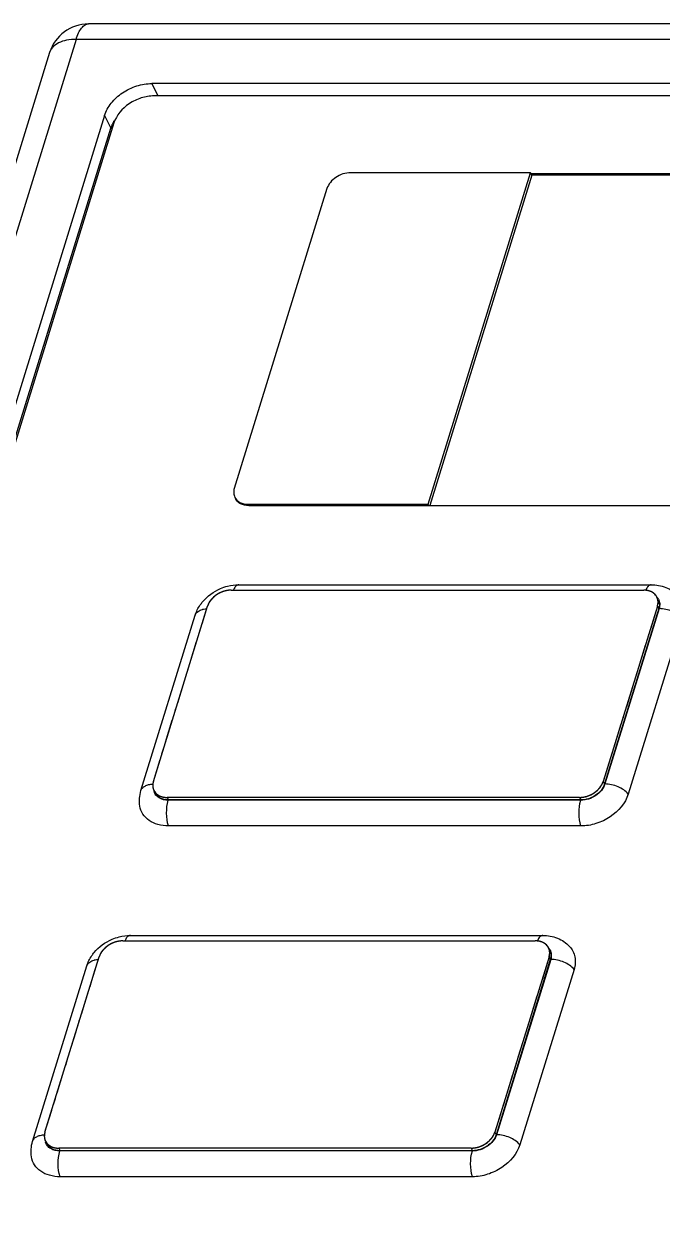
# Model space of a CAD drawing. Header units: millimetres. Extents: x 179 to 1020, y 292 to 886.
# Drawn here: x 805.35 to 815.8, y 618.27 to 637.88 of the extents above; entities that cross this region are included whole.
import ezdxf

# ---------------------------------------------------------------- set-up
doc = ezdxf.new("R2010")
doc.units = ezdxf.units.MM
doc.linetypes.add('CENTER', pattern=[0.6, 0.375, -0.075, 0.075, -0.075])
for name, color, linetype in [('00_CURVE', 7, 'Continuous'), ('VF-51-F001SOLIDLINE', 7, 'Continuous'), ('VF-51-P002SOLIDLINE', 7, 'Continuous')]:
    doc.layers.add(name, color=color, linetype=linetype)

msp = doc.modelspace()

# ---------------------------------------------------------------- linework, layer by layer
at = {"layer": '00_CURVE', "linetype": 'CENTER'}
for p, q in [((808.741, 628.606), (815.496, 628.606)), ((807.466, 625.473), (808.353, 628.345)), ((815.722, 628.345), (814.834, 625.473)), ((814.447, 625.212), (807.692, 625.212)), ((806.966, 622.862), (813.72, 622.862)), ((805.691, 619.729), (806.578, 622.601)), ((813.947, 622.601), (813.059, 619.729)), ((812.671, 619.468), (805.917, 619.468))]:
    msp.add_line(p, q, dxfattribs=at)
for points, knots in [([(808.393, 628.426), (808.391, 628.423), (808.387, 628.416), (808.379, 628.403), (808.369, 628.386), (808.362, 628.369), (808.357, 628.356), (808.355, 628.349), (808.353, 628.345)], [0, 0, 0, 0, 0.125, 0.25, 0.5, 0.75, 0.875, 1, 1, 1, 1]), ([(808.46, 628.499), (808.457, 628.496), (808.452, 628.492), (808.446, 628.487), (808.442, 628.482), (808.437, 628.478), (808.433, 628.474), (808.429, 628.469), (808.424, 628.465), (808.42, 628.46), (808.416, 628.455), (808.412, 628.451), (808.408, 628.446), (808.405, 628.441), (808.4, 628.435), (808.396, 628.43), (808.393, 628.426)], [0, 0, 0, 0, 0.125, 0.1875, 0.25, 0.3125, 0.375, 0.4375, 0.5, 0.5625, 0.625, 0.6875, 0.75, 0.8125, 0.875, 1, 1, 1, 1]), ([(808.545, 628.557), (808.542, 628.554), (808.534, 628.55), (808.519, 628.542), (808.5, 628.53), (808.483, 628.518), (808.469, 628.507), (808.463, 628.502), (808.46, 628.499)], [0, 0, 0, 0, 0.125, 0.25, 0.5, 0.75, 0.875, 1, 1, 1, 1]), ([(808.643, 628.594), (808.638, 628.592), (808.63, 628.59), (808.614, 628.585), (808.593, 628.578), (808.573, 628.57), (808.557, 628.562), (808.549, 628.559), (808.545, 628.557)], [0, 0, 0, 0, 0.125, 0.25, 0.5, 0.75, 0.875, 1, 1, 1, 1]), ([(808.741, 628.606), (808.737, 628.606), (808.733, 628.606), (808.727, 628.606), (808.723, 628.606), (808.718, 628.605), (808.712, 628.605), (808.706, 628.605), (808.699, 628.604), (808.693, 628.603), (808.687, 628.602), (808.681, 628.601), (808.675, 628.6), (808.668, 628.599), (808.662, 628.598), (808.653, 628.596), (808.647, 628.595), (808.643, 628.594)], [0, 0, 0, 0, 0.125, 0.15625, 0.1875, 0.25, 0.3125, 0.375, 0.4375, 0.5, 0.5625, 0.625, 0.6875, 0.75, 0.8125, 0.875, 1, 1, 1, 1]), ([(815.587, 628.593), (815.583, 628.594), (815.578, 628.596), (815.571, 628.598), (815.56, 628.6), (815.549, 628.603), (815.537, 628.604), (815.531, 628.604), (815.525, 628.605), (815.52, 628.605), (815.514, 628.606), (815.506, 628.606), (815.5, 628.606), (815.496, 628.606)], [0, 0, 0, 0, 0.125, 0.1875, 0.25, 0.5, 0.5625, 0.625, 0.6875, 0.75, 0.8125, 0.875, 1, 1, 1, 1]), ([(815.609, 628.586), (815.605, 628.587), (815.6, 628.589), (815.594, 628.591), (815.59, 628.592), (815.588, 628.593), (815.587, 628.593)], [0, 0, 0, 0, 0.5, 0.75, 0.875, 1, 1, 1, 1]), ([(815.661, 628.556), (815.659, 628.558), (815.656, 628.56), (815.653, 628.562), (815.648, 628.565), (815.643, 628.568), (815.635, 628.574), (815.626, 628.578), (815.616, 628.583), (815.611, 628.585), (815.609, 628.586)], [0, 0, 0, 0, 0.125, 0.1875, 0.25, 0.375, 0.5, 0.75, 0.875, 1, 1, 1, 1]), ([(815.686, 628.533), (815.685, 628.534), (815.684, 628.535), (815.682, 628.537), (815.68, 628.539), (815.678, 628.541), (815.676, 628.544), (815.674, 628.545), (815.673, 628.546), (815.671, 628.548), (815.67, 628.549), (815.667, 628.551), (815.664, 628.554), (815.662, 628.555), (815.661, 628.556)], [0, 0, 0, 0, 0.125, 0.1875, 0.25, 0.375, 0.4375, 0.5, 0.5625, 0.625, 0.6875, 0.75, 0.875, 1, 1, 1, 1]), ([(815.714, 628.492), (815.713, 628.494), (815.712, 628.496), (815.71, 628.5), (815.708, 628.503), (815.705, 628.508), (815.698, 628.519), (815.692, 628.526), (815.686, 628.533)], [0, 0, 0, 0, 0.125, 0.1875, 0.25, 0.375, 0.5, 1, 1, 1, 1]), ([(815.722, 628.345), (815.723, 628.348), (815.724, 628.355), (815.726, 628.363), (815.728, 628.368), (815.728, 628.372), (815.729, 628.376), (815.73, 628.382), (815.731, 628.389), (815.731, 628.393), (815.732, 628.396), (815.732, 628.399), (815.732, 628.405), (815.732, 628.411), (815.732, 628.416), (815.732, 628.419), (815.732, 628.422), (815.732, 628.424), (815.731, 628.427), (815.731, 628.432), (815.73, 628.439), (815.729, 628.444), (815.729, 628.447), (815.728, 628.451), (815.726, 628.458), (815.724, 628.464), (815.724, 628.469), (815.722, 628.472), (815.72, 628.477), (815.718, 628.484), (815.715, 628.489), (815.714, 628.492)], [0, 0, 0, 0, 0.0625, 0.125, 0.15625, 0.171875, 0.1875, 0.25, 0.28125, 0.3125, 0.328125, 0.34375, 0.375, 0.4375, 0.46875, 0.484375, 0.5, 0.515625, 0.53125, 0.5625, 0.625, 0.65625, 0.671875, 0.6875, 0.75, 0.8125, 0.828125, 0.84375, 0.875, 0.9375, 1, 1, 1, 1]), ([(807.457, 625.43), (807.457, 625.428), (807.456, 625.426), (807.456, 625.423), (807.456, 625.419), (807.455, 625.412), (807.455, 625.405), (807.455, 625.4), (807.456, 625.397), (807.456, 625.394), (807.456, 625.393)], [0, 0, 0, 0, 0.125, 0.1875, 0.25, 0.5, 0.75, 0.8125, 0.875, 1, 1, 1, 1]), ([(807.456, 625.393), (807.456, 625.39), (807.457, 625.386), (807.457, 625.38), (807.458, 625.375), (807.459, 625.371), (807.46, 625.367), (807.461, 625.363), (807.461, 625.359), (807.463, 625.355), (807.464, 625.35), (807.465, 625.346), (807.467, 625.342), (807.468, 625.338), (807.47, 625.333), (807.472, 625.329), (807.474, 625.326)], [0, 0, 0, 0, 0.125, 0.1875, 0.25, 0.3125, 0.375, 0.4375, 0.5, 0.5625, 0.625, 0.6875, 0.75, 0.8125, 0.875, 1, 1, 1, 1]), ([(807.466, 625.473), (807.465, 625.471), (807.465, 625.469), (807.464, 625.466), (807.462, 625.46), (807.46, 625.452), (807.459, 625.444), (807.458, 625.439), (807.457, 625.435), (807.457, 625.432), (807.457, 625.43)], [0, 0, 0, 0, 0.125, 0.1875, 0.25, 0.5, 0.75, 0.8125, 0.875, 1, 1, 1, 1]), ([(807.474, 625.326), (807.475, 625.323), (807.478, 625.318), (807.481, 625.313), (807.483, 625.31), (807.486, 625.306), (807.488, 625.301), (807.491, 625.298), (807.494, 625.295), (807.496, 625.292), (807.499, 625.288), (807.501, 625.286), (807.503, 625.284), (807.506, 625.281), (807.509, 625.278), (807.512, 625.275), (807.515, 625.272), (807.519, 625.269), (807.523, 625.265), (807.526, 625.263), (807.53, 625.26), (807.534, 625.257), (807.538, 625.254), (807.54, 625.253)], [0, 0, 0, 0, 0.125, 0.15625, 0.1875, 0.25, 0.3125, 0.34375, 0.375, 0.4375, 0.46875, 0.5, 0.53125, 0.5625, 0.625, 0.65625, 0.6875, 0.75, 0.8125, 0.84375, 0.875, 0.9375, 1, 1, 1, 1]), ([(814.447, 625.212), (814.452, 625.212), (814.462, 625.213), (814.475, 625.214), (814.485, 625.215), (814.492, 625.216), (814.499, 625.216), (814.503, 625.217), (814.506, 625.217), (814.508, 625.217), (814.51, 625.217), (814.512, 625.218), (814.517, 625.219), (814.526, 625.221), (814.539, 625.224), (814.552, 625.227), (814.561, 625.229), (814.565, 625.231), (814.568, 625.231), (814.57, 625.232), (814.572, 625.232), (814.574, 625.233), (814.578, 625.235), (814.587, 625.239), (814.6, 625.244), (814.612, 625.249), (814.621, 625.252), (814.626, 625.254), (814.628, 625.255), (814.63, 625.255), (814.632, 625.257), (814.634, 625.258), (814.638, 625.26), (814.647, 625.265), (814.659, 625.272), (814.671, 625.279), (814.679, 625.284), (814.683, 625.286), (814.685, 625.287), (814.687, 625.288), (814.689, 625.29), (814.691, 625.291), (814.695, 625.294), (814.702, 625.3), (814.712, 625.308), (814.723, 625.316), (814.73, 625.322), (814.734, 625.325), (814.736, 625.327), (814.738, 625.328), (814.739, 625.329), (814.741, 625.331), (814.744, 625.334), (814.75, 625.341), (814.759, 625.35), (814.767, 625.36), (814.774, 625.366), (814.777, 625.369), (814.778, 625.371), (814.78, 625.373), (814.781, 625.374), (814.782, 625.376), (814.784, 625.38), (814.789, 625.387), (814.796, 625.397), (814.803, 625.407), (814.808, 625.414), (814.81, 625.418), (814.811, 625.42), (814.812, 625.421), (814.813, 625.423), (814.814, 625.425), (814.815, 625.429), (814.818, 625.434), (814.821, 625.441), (814.824, 625.449), (814.829, 625.46), (814.832, 625.469), (814.834, 625.473)], [0, 0, 0, 0, 0.03125, 0.0625, 0.078125, 0.09375, 0.109375, 0.117188, 0.121094, 0.125, 0.128906, 0.132812, 0.140625, 0.15625, 0.1875, 0.21875, 0.234375, 0.242188, 0.246094, 0.25, 0.253906, 0.257812, 0.265625, 0.28125, 0.3125, 0.34375, 0.359375, 0.367188, 0.371094, 0.375, 0.378906, 0.382812, 0.390625, 0.40625, 0.4375, 0.46875, 0.484375, 0.492188, 0.496094, 0.5, 0.503906, 0.507812, 0.515625, 0.53125, 0.5625, 0.59375, 0.609375, 0.617188, 0.621094, 0.625, 0.628906, 0.632812, 0.640625, 0.65625, 0.6875, 0.71875, 0.734375, 0.742188, 0.746094, 0.75, 0.753906, 0.757812, 0.765625, 0.78125, 0.8125, 0.84375, 0.859375, 0.867188, 0.871094, 0.875, 0.878906, 0.882812, 0.890625, 0.90625, 0.921875, 0.9375, 0.96875, 1, 1, 1, 1]), ([(807.54, 625.253), (807.542, 625.251), (807.548, 625.248), (807.554, 625.245), (807.559, 625.242), (807.562, 625.24), (807.566, 625.239), (807.572, 625.236), (807.579, 625.233), (807.583, 625.231), (807.586, 625.23), (807.592, 625.228), (807.598, 625.226), (807.604, 625.224), (807.609, 625.222), (807.614, 625.221), (807.62, 625.22), (807.627, 625.219), (807.634, 625.217), (807.64, 625.216), (807.649, 625.215), (807.657, 625.214), (807.662, 625.213), (807.666, 625.213), (807.672, 625.213), (807.681, 625.212), (807.688, 625.212), (807.692, 625.212)], [0, 0, 0, 0, 0.0625, 0.125, 0.15625, 0.171875, 0.1875, 0.25, 0.3125, 0.328125, 0.34375, 0.375, 0.4375, 0.46875, 0.5, 0.53125, 0.5625, 0.625, 0.65625, 0.6875, 0.75, 0.8125, 0.828125, 0.84375, 0.875, 0.9375, 1, 1, 1, 1]), ([(806.684, 622.754), (806.681, 622.752), (806.677, 622.748), (806.671, 622.743), (806.667, 622.738), (806.662, 622.734), (806.658, 622.729), (806.653, 622.725), (806.649, 622.72), (806.645, 622.716), (806.641, 622.711), (806.637, 622.706), (806.633, 622.702), (806.63, 622.697), (806.625, 622.69), (806.621, 622.685), (806.618, 622.682)], [0, 0, 0, 0, 0.125, 0.1875, 0.25, 0.3125, 0.375, 0.4375, 0.5, 0.5625, 0.625, 0.6875, 0.75, 0.8125, 0.875, 1, 1, 1, 1]), ([(806.77, 622.812), (806.766, 622.81), (806.759, 622.806), (806.744, 622.797), (806.725, 622.786), (806.708, 622.773), (806.694, 622.763), (806.688, 622.757), (806.684, 622.754)], [0, 0, 0, 0, 0.125, 0.25, 0.5, 0.75, 0.875, 1, 1, 1, 1]), ([(806.867, 622.849), (806.863, 622.848), (806.855, 622.846), (806.838, 622.841), (806.818, 622.834), (806.798, 622.825), (806.782, 622.818), (806.774, 622.814), (806.77, 622.812)], [0, 0, 0, 0, 0.125, 0.25, 0.5, 0.75, 0.875, 1, 1, 1, 1]), ([(806.966, 622.862), (806.962, 622.862), (806.957, 622.862), (806.952, 622.862), (806.948, 622.861), (806.943, 622.861), (806.937, 622.861), (806.93, 622.86), (806.924, 622.86), (806.918, 622.859), (806.912, 622.858), (806.906, 622.857), (806.899, 622.856), (806.893, 622.855), (806.887, 622.854), (806.878, 622.852), (806.872, 622.85), (806.867, 622.849)], [0, 0, 0, 0, 0.125, 0.15625, 0.1875, 0.25, 0.3125, 0.375, 0.4375, 0.5, 0.5625, 0.625, 0.6875, 0.75, 0.8125, 0.875, 1, 1, 1, 1]), ([(813.812, 622.849), (813.808, 622.85), (813.803, 622.852), (813.796, 622.853), (813.785, 622.856), (813.773, 622.858), (813.762, 622.859), (813.756, 622.86), (813.75, 622.861), (813.744, 622.861), (813.739, 622.862), (813.731, 622.862), (813.724, 622.862), (813.72, 622.862)], [0, 0, 0, 0, 0.125, 0.1875, 0.25, 0.5, 0.5625, 0.625, 0.6875, 0.75, 0.8125, 0.875, 1, 1, 1, 1]), ([(813.834, 622.841), (813.83, 622.843), (813.825, 622.845), (813.819, 622.847), (813.815, 622.848), (813.813, 622.849), (813.812, 622.849)], [0, 0, 0, 0, 0.5, 0.75, 0.875, 1, 1, 1, 1]), ([(813.886, 622.812), (813.884, 622.813), (813.881, 622.815), (813.877, 622.818), (813.873, 622.821), (813.868, 622.824), (813.86, 622.829), (813.85, 622.834), (813.841, 622.838), (813.836, 622.84), (813.834, 622.841)], [0, 0, 0, 0, 0.125, 0.1875, 0.25, 0.375, 0.5, 0.75, 0.875, 1, 1, 1, 1]), ([(813.911, 622.789), (813.91, 622.79), (813.909, 622.791), (813.907, 622.793), (813.905, 622.795), (813.903, 622.797), (813.901, 622.799), (813.899, 622.801), (813.898, 622.802), (813.896, 622.803), (813.895, 622.805), (813.892, 622.807), (813.889, 622.809), (813.887, 622.811), (813.886, 622.812)], [0, 0, 0, 0, 0.125, 0.1875, 0.25, 0.375, 0.4375, 0.5, 0.5625, 0.625, 0.6875, 0.75, 0.875, 1, 1, 1, 1]), ([(813.939, 622.748), (813.938, 622.749), (813.937, 622.752), (813.935, 622.755), (813.933, 622.759), (813.93, 622.764), (813.923, 622.774), (813.917, 622.782), (813.911, 622.789)], [0, 0, 0, 0, 0.125, 0.1875, 0.25, 0.375, 0.5, 1, 1, 1, 1]), ([(813.947, 622.601), (813.948, 622.604), (813.949, 622.61), (813.951, 622.618), (813.953, 622.624), (813.953, 622.627), (813.954, 622.632), (813.955, 622.638), (813.956, 622.644), (813.956, 622.648), (813.957, 622.652), (813.957, 622.655), (813.957, 622.66), (813.957, 622.666), (813.957, 622.672), (813.957, 622.675), (813.957, 622.677), (813.957, 622.68), (813.956, 622.683), (813.956, 622.688), (813.955, 622.694), (813.954, 622.7), (813.954, 622.703), (813.953, 622.707), (813.951, 622.714), (813.949, 622.72), (813.948, 622.724), (813.947, 622.727), (813.945, 622.732), (813.942, 622.739), (813.94, 622.745), (813.939, 622.748)], [0, 0, 0, 0, 0.0625, 0.125, 0.15625, 0.171875, 0.1875, 0.25, 0.28125, 0.3125, 0.328125, 0.34375, 0.375, 0.4375, 0.46875, 0.484375, 0.5, 0.515625, 0.53125, 0.5625, 0.625, 0.65625, 0.671875, 0.6875, 0.75, 0.8125, 0.828125, 0.84375, 0.875, 0.9375, 1, 1, 1, 1]), ([(806.618, 622.682), (806.616, 622.678), (806.612, 622.672), (806.604, 622.659), (806.594, 622.642), (806.587, 622.625), (806.582, 622.611), (806.579, 622.604), (806.578, 622.601)], [0, 0, 0, 0, 0.125, 0.25, 0.5, 0.75, 0.875, 1, 1, 1, 1]), ([(805.682, 619.685), (805.681, 619.684), (805.681, 619.682), (805.681, 619.679), (805.681, 619.674), (805.68, 619.667), (805.68, 619.66), (805.68, 619.656), (805.68, 619.653), (805.681, 619.65), (805.681, 619.648)], [0, 0, 0, 0, 0.125, 0.1875, 0.25, 0.5, 0.75, 0.8125, 0.875, 1, 1, 1, 1]), ([(805.681, 619.648), (805.681, 619.645), (805.681, 619.641), (805.682, 619.636), (805.683, 619.631), (805.684, 619.627), (805.684, 619.622), (805.685, 619.618), (805.686, 619.614), (805.688, 619.61), (805.689, 619.606), (805.69, 619.602), (805.692, 619.598), (805.693, 619.594), (805.695, 619.589), (805.697, 619.585), (805.698, 619.582)], [0, 0, 0, 0, 0.125, 0.1875, 0.25, 0.3125, 0.375, 0.4375, 0.5, 0.5625, 0.625, 0.6875, 0.75, 0.8125, 0.875, 1, 1, 1, 1]), ([(805.691, 619.729), (805.69, 619.727), (805.689, 619.725), (805.689, 619.721), (805.687, 619.716), (805.685, 619.708), (805.684, 619.7), (805.683, 619.694), (805.682, 619.69), (805.682, 619.687), (805.682, 619.685)], [0, 0, 0, 0, 0.125, 0.1875, 0.25, 0.5, 0.75, 0.8125, 0.875, 1, 1, 1, 1]), ([(812.671, 619.468), (812.677, 619.468), (812.687, 619.469), (812.699, 619.47), (812.71, 619.471), (812.717, 619.471), (812.724, 619.472), (812.728, 619.472), (812.731, 619.472), (812.733, 619.472), (812.735, 619.473), (812.737, 619.474), (812.742, 619.475), (812.751, 619.477), (812.764, 619.48), (812.776, 619.483), (812.785, 619.485), (812.79, 619.486), (812.793, 619.487), (812.795, 619.487), (812.796, 619.488), (812.799, 619.489), (812.803, 619.491), (812.812, 619.494), (812.825, 619.499), (812.837, 619.504), (812.846, 619.508), (812.85, 619.509), (812.853, 619.51), (812.855, 619.511), (812.857, 619.512), (812.859, 619.514), (812.863, 619.516), (812.872, 619.521), (812.883, 619.528), (812.895, 619.534), (812.904, 619.539), (812.908, 619.542), (812.91, 619.543), (812.912, 619.544), (812.914, 619.545), (812.916, 619.547), (812.919, 619.55), (812.927, 619.556), (812.937, 619.564), (812.948, 619.572), (812.955, 619.578), (812.959, 619.581), (812.961, 619.582), (812.962, 619.583), (812.964, 619.585), (812.965, 619.587), (812.969, 619.59), (812.975, 619.597), (812.983, 619.606), (812.992, 619.615), (812.998, 619.622), (813.001, 619.625), (813.003, 619.627), (813.005, 619.628), (813.006, 619.63), (813.007, 619.632), (813.009, 619.635), (813.014, 619.643), (813.021, 619.653), (813.028, 619.663), (813.032, 619.67), (813.035, 619.674), (813.036, 619.676), (813.037, 619.677), (813.038, 619.679), (813.039, 619.681), (813.04, 619.685), (813.043, 619.69), (813.045, 619.696), (813.049, 619.705), (813.054, 619.716), (813.057, 619.724), (813.059, 619.729)], [0, 0, 0, 0, 0.03125, 0.0625, 0.078125, 0.09375, 0.109375, 0.117188, 0.121094, 0.125, 0.128906, 0.132812, 0.140625, 0.15625, 0.1875, 0.21875, 0.234375, 0.242188, 0.246094, 0.25, 0.253906, 0.257812, 0.265625, 0.28125, 0.3125, 0.34375, 0.359375, 0.367188, 0.371094, 0.375, 0.378906, 0.382812, 0.390625, 0.40625, 0.4375, 0.46875, 0.484375, 0.492188, 0.496094, 0.5, 0.503906, 0.507812, 0.515625, 0.53125, 0.5625, 0.59375, 0.609375, 0.617188, 0.621094, 0.625, 0.628906, 0.632812, 0.640625, 0.65625, 0.6875, 0.71875, 0.734375, 0.742188, 0.746094, 0.75, 0.753906, 0.757812, 0.765625, 0.78125, 0.8125, 0.84375, 0.859375, 0.867188, 0.871094, 0.875, 0.878906, 0.882812, 0.890625, 0.90625, 0.921875, 0.9375, 0.96875, 1, 1, 1, 1]), ([(805.698, 619.582), (805.7, 619.578), (805.703, 619.574), (805.706, 619.569), (805.708, 619.565), (805.711, 619.561), (805.713, 619.557), (805.716, 619.554), (805.718, 619.551), (805.721, 619.547), (805.724, 619.544), (805.726, 619.541), (805.728, 619.539), (805.731, 619.536), (805.734, 619.533), (805.737, 619.531), (805.74, 619.528), (805.744, 619.524), (805.747, 619.521), (805.751, 619.518), (805.754, 619.516), (805.759, 619.513), (805.763, 619.51), (805.764, 619.509)], [0, 0, 0, 0, 0.125, 0.15625, 0.1875, 0.25, 0.3125, 0.34375, 0.375, 0.4375, 0.46875, 0.5, 0.53125, 0.5625, 0.625, 0.65625, 0.6875, 0.75, 0.8125, 0.84375, 0.875, 0.9375, 1, 1, 1, 1]), ([(805.764, 619.509), (805.767, 619.507), (805.772, 619.504), (805.779, 619.5), (805.784, 619.497), (805.786, 619.496), (805.791, 619.494), (805.797, 619.491), (805.804, 619.488), (805.808, 619.486), (805.811, 619.485), (805.817, 619.484), (805.823, 619.482), (805.829, 619.48), (805.834, 619.478), (805.839, 619.477), (805.845, 619.476), (805.852, 619.474), (805.858, 619.473), (805.865, 619.472), (805.874, 619.471), (805.882, 619.47), (805.887, 619.469), (805.89, 619.469), (805.897, 619.468), (805.906, 619.468), (805.913, 619.468), (805.917, 619.468)], [0, 0, 0, 0, 0.0625, 0.125, 0.15625, 0.171875, 0.1875, 0.25, 0.3125, 0.328125, 0.34375, 0.375, 0.4375, 0.46875, 0.5, 0.53125, 0.5625, 0.625, 0.65625, 0.6875, 0.75, 0.8125, 0.828125, 0.84375, 0.875, 0.9375, 1, 1, 1, 1])]:
    msp.add_open_spline(points, degree=3, knots=knots, dxfattribs=at)
at = {"layer": 'VF-51-F001SOLIDLINE', "linetype": 'Continuous'}
for p, q in [((842.848, 636.702), (807.479, 636.702)), ((806.82, 636.259), (801.268, 618.294)), ((813.644, 635.444), (810.696, 635.444)), ((811.965, 630.013), (813.644, 635.444)), ((813.664, 635.402), (811.992, 629.992)), ((813.664, 635.402), (813.644, 635.444)), ((835.865, 635.423), (813.654, 635.423)), ((835.859, 635.402), (813.664, 635.402)), ((810.308, 635.183), (808.791, 630.274)), ((809.018, 630.013), (809.028, 629.992)), ((809.018, 630.013), (811.965, 630.013)), ((809.028, 629.992), (811.975, 629.992)), ((811.975, 629.992), (811.965, 630.013)), ((811.975, 629.992), (834.204, 629.992)), ((808.865, 628.696), (815.619, 628.696)), ((808.741, 628.606), (815.496, 628.606)), ((807.466, 625.473), (808.353, 628.345)), ((815.722, 628.345), (814.834, 625.473)), ((815.742, 628.304), (814.855, 625.432)), ((815.748, 628.304), (814.861, 625.432)), ((815.722, 628.345), (815.742, 628.304)), ((807.263, 625.323), (808.151, 628.195)), ((816.131, 628.138), (815.243, 625.266)), ((814.834, 625.473), (814.855, 625.432)), ((807.692, 625.212), (807.712, 625.17)), ((814.447, 625.212), (807.692, 625.212)), ((814.465, 625.165), (807.711, 625.165)), ((814.467, 625.17), (807.712, 625.17)), ((814.447, 625.212), (814.467, 625.17)), ((814.468, 624.744), (807.713, 624.744)), ((807.09, 622.952), (813.844, 622.952)), ((806.966, 622.862), (813.72, 622.862)), ((805.691, 619.729), (806.578, 622.601)), ((813.947, 622.601), (813.059, 619.729)), ((813.967, 622.559), (813.079, 619.687)), ((813.973, 622.559), (813.086, 619.687)), ((813.947, 622.601), (813.967, 622.559)), ((805.488, 619.578), (806.376, 622.451)), ((814.355, 622.394), (813.468, 619.521)), ((813.059, 619.729), (813.079, 619.687)), ((805.917, 619.468), (805.937, 619.426)), ((812.671, 619.468), (805.917, 619.468)), ((812.69, 619.421), (805.936, 619.421)), ((812.692, 619.426), (805.937, 619.426)), ((812.671, 619.468), (812.692, 619.426)), ((812.692, 618.999), (805.938, 618.999))]:
    msp.add_line(p, q, dxfattribs=at)
for centre, radius, start, end in [((815.496, 628.26), 0.346, 85.4398, 90.0208), ((815.58, 628.375), 0.179, 28.6155, 36.767), ((808.255, 628.163), 0.109, 155.9363, 162.8905), ((813.721, 622.516), 0.346, 85.4398, 90.0208), ((813.805, 622.63), 0.179, 28.6155, 36.767), ((806.48, 622.419), 0.109, 155.9363, 162.8905)]:
    msp.add_arc(centre, radius, start, end, dxfattribs=at)
for points, knots in [([(807.479, 636.702), (807.408, 636.702), (807.262, 636.677), (807.011, 636.557), (806.859, 636.386), (806.82, 636.259)], [0, 0, 0, 0, 0.254892, 0.51963, 1, 1, 1, 1]), ([(810.696, 635.444), (810.612, 635.444), (810.448, 635.39), (810.332, 635.258), (810.308, 635.183)], [0, 0, 0, 0, 0.51698, 1, 1, 1, 1]), ([(808.791, 630.274), (808.784, 630.249), (808.776, 630.199), (808.789, 630.149), (808.799, 630.127)], [0, 0, 0, 0, 0.517356, 1, 1, 1, 1]), ([(808.799, 630.127), (808.817, 630.091), (808.884, 630.028), (808.972, 630.013), (809.018, 630.013)], [0, 0, 0, 0, 0.463606, 1, 1, 1, 1]), ([(809.028, 629.992), (808.982, 629.992), (808.894, 630.007), (808.827, 630.071), (808.809, 630.106)], [0, 0, 0, 0, 0.536394, 1, 1, 1, 1]), ([(808.271, 628.415), (808.349, 628.509), (808.487, 628.61), (808.642, 628.663), (808.682, 628.673)], [0, 0, 0, 0, 0.747605, 1, 1, 1, 1]), ([(808.865, 628.696), (808.857, 628.696), (808.833, 628.69), (808.802, 628.659), (808.785, 628.628), (808.778, 628.61)], [0, 0, 0, 0, 0.189793, 0.536673, 1, 1, 1, 1]), ([(815.619, 628.696), (815.611, 628.696), (815.587, 628.69), (815.554, 628.657), (815.538, 628.624), (815.53, 628.605)], [0, 0, 0, 0, 0.187808, 0.534264, 1, 1, 1, 1]), ([(815.619, 628.696), (815.7, 628.696), (815.863, 628.668), (816.002, 628.575), (816.056, 628.517)], [0, 0, 0, 0, 0.504027, 1, 1, 1, 1]), ([(808.741, 628.606), (808.657, 628.606), (808.493, 628.553), (808.377, 628.42), (808.353, 628.345)], [0, 0, 0, 0, 0.51698, 1, 1, 1, 1]), ([(815.714, 628.492), (815.702, 628.516), (815.665, 628.56), (815.614, 628.585), (815.586, 628.594)], [0, 0, 0, 0, 0.479509, 1, 1, 1, 1]), ([(815.722, 628.345), (815.729, 628.37), (815.737, 628.42), (815.725, 628.47), (815.714, 628.492)], [0, 0, 0, 0, 0.517356, 1, 1, 1, 1]), ([(815.734, 628.451), (815.745, 628.429), (815.757, 628.379), (815.75, 628.328), (815.742, 628.304)], [0, 0, 0, 0, 0.483016, 1, 1, 1, 1]), ([(815.737, 628.46), (815.749, 628.438), (815.764, 628.384), (815.757, 628.33), (815.748, 628.304)], [0, 0, 0, 0, 0.482496, 1, 1, 1, 1]), ([(808.151, 628.195), (808.169, 628.255), (808.207, 628.332), (808.258, 628.399), (808.271, 628.415)], [0, 0, 0, 0, 0.747053, 1, 1, 1, 1]), ([(808.155, 628.207), (808.164, 628.228), (808.199, 628.266), (808.245, 628.285), (808.27, 628.292)], [0, 0, 0, 0, 0.455154, 1, 1, 1, 1]), ([(808.27, 628.292), (808.276, 628.293), (808.298, 628.299), (808.321, 628.302), (808.338, 628.303)], [0, 0, 0, 0, 0.239439, 1, 1, 1, 1]), ([(816.131, 628.138), (816.088, 628.191), (815.964, 628.272), (815.822, 628.304), (815.748, 628.304)], [0, 0, 0, 0, 0.478219, 1, 1, 1, 1]), ([(807.263, 625.323), (807.268, 625.338), (807.286, 625.369), (807.331, 625.403), (807.391, 625.424), (807.436, 625.43), (807.46, 625.431)], [0, 0, 0, 0, 0.205414, 0.433888, 0.698426, 1, 1, 1, 1]), ([(807.466, 625.473), (807.464, 625.466), (807.457, 625.44), (807.454, 625.412), (807.456, 625.392)], [0, 0, 0, 0, 0.259063, 1, 1, 1, 1]), ([(807.474, 625.326), (807.491, 625.291), (807.558, 625.227), (807.646, 625.212), (807.692, 625.212)], [0, 0, 0, 0, 0.463606, 1, 1, 1, 1]), ([(807.711, 625.165), (807.659, 625.165), (807.58, 625.182), (807.505, 625.247), (807.483, 625.288), (807.477, 625.31)], [0, 0, 0, 0, 0.533516, 0.770942, 1, 1, 1, 1]), ([(807.712, 625.17), (807.667, 625.17), (807.579, 625.186), (807.511, 625.249), (807.494, 625.285)], [0, 0, 0, 0, 0.536489, 1, 1, 1, 1]), ([(814.447, 625.212), (814.531, 625.212), (814.694, 625.266), (814.811, 625.398), (814.834, 625.473)], [0, 0, 0, 0, 0.51698, 1, 1, 1, 1]), ([(814.861, 625.432), (814.837, 625.355), (814.718, 625.22), (814.551, 625.165), (814.465, 625.165)], [0, 0, 0, 0, 0.48302, 1, 1, 1, 1]), ([(814.855, 625.432), (814.831, 625.356), (814.715, 625.224), (814.551, 625.17), (814.467, 625.17)], [0, 0, 0, 0, 0.483018, 1, 1, 1, 1]), ([(815.243, 625.266), (815.201, 625.319), (815.076, 625.399), (814.935, 625.432), (814.861, 625.432)], [0, 0, 0, 0, 0.478219, 1, 1, 1, 1]), ([(807.713, 624.744), (807.691, 624.811), (807.675, 624.954), (807.69, 625.097), (807.711, 625.165)], [0, 0, 0, 0, 0.497935, 1, 1, 1, 1]), ([(814.468, 624.744), (814.446, 624.811), (814.429, 624.954), (814.444, 625.097), (814.465, 625.165)], [0, 0, 0, 0, 0.497935, 1, 1, 1, 1]), ([(815.243, 625.266), (815.197, 625.116), (815.018, 624.915), (814.722, 624.773), (814.551, 624.744), (814.468, 624.744)], [0, 0, 0, 0, 0.48037, 0.745088, 1, 1, 1, 1]), ([(807.713, 624.744), (807.655, 624.744), (807.544, 624.757), (807.395, 624.823), (807.287, 624.931), (807.252, 625.024), (807.245, 625.071)], [0, 0, 0, 0, 0.280639, 0.535375, 0.770216, 1, 1, 1, 1]), ([(806.496, 622.671), (806.574, 622.765), (806.712, 622.866), (806.867, 622.918), (806.906, 622.929)], [0, 0, 0, 0, 0.747605, 1, 1, 1, 1]), ([(807.09, 622.952), (807.081, 622.952), (807.058, 622.946), (807.027, 622.915), (807.01, 622.884), (807.002, 622.866)], [0, 0, 0, 0, 0.189793, 0.536673, 1, 1, 1, 1]), ([(813.844, 622.952), (813.836, 622.952), (813.812, 622.945), (813.779, 622.912), (813.763, 622.88), (813.755, 622.86)], [0, 0, 0, 0, 0.187808, 0.534264, 1, 1, 1, 1]), ([(813.844, 622.952), (813.925, 622.952), (814.088, 622.924), (814.227, 622.831), (814.281, 622.772)], [0, 0, 0, 0, 0.504027, 1, 1, 1, 1]), ([(806.966, 622.862), (806.882, 622.862), (806.718, 622.808), (806.601, 622.676), (806.578, 622.601)], [0, 0, 0, 0, 0.51698, 1, 1, 1, 1]), ([(813.939, 622.748), (813.927, 622.772), (813.89, 622.816), (813.839, 622.841), (813.811, 622.849)], [0, 0, 0, 0, 0.479509, 1, 1, 1, 1]), ([(813.947, 622.601), (813.954, 622.626), (813.962, 622.676), (813.95, 622.726), (813.939, 622.748)], [0, 0, 0, 0, 0.517356, 1, 1, 1, 1]), ([(814.281, 622.772), (814.325, 622.725), (814.39, 622.599), (814.376, 622.459), (814.355, 622.394)], [0, 0, 0, 0, 0.484052, 1, 1, 1, 1]), ([(806.376, 622.451), (806.394, 622.511), (806.432, 622.588), (806.483, 622.655), (806.496, 622.671)], [0, 0, 0, 0, 0.747053, 1, 1, 1, 1]), ([(806.38, 622.463), (806.389, 622.483), (806.424, 622.521), (806.47, 622.54), (806.495, 622.547)], [0, 0, 0, 0, 0.455154, 1, 1, 1, 1]), ([(806.495, 622.547), (806.5, 622.549), (806.523, 622.554), (806.545, 622.557), (806.563, 622.558)], [0, 0, 0, 0, 0.239439, 1, 1, 1, 1]), ([(813.959, 622.706), (813.97, 622.685), (813.982, 622.635), (813.975, 622.584), (813.967, 622.559)], [0, 0, 0, 0, 0.483016, 1, 1, 1, 1]), ([(813.962, 622.716), (813.974, 622.693), (813.989, 622.64), (813.981, 622.586), (813.973, 622.559)], [0, 0, 0, 0, 0.482496, 1, 1, 1, 1]), ([(814.355, 622.394), (814.313, 622.447), (814.189, 622.527), (814.047, 622.559), (813.973, 622.559)], [0, 0, 0, 0, 0.478219, 1, 1, 1, 1]), ([(805.488, 619.578), (805.493, 619.594), (805.511, 619.625), (805.556, 619.658), (805.616, 619.68), (805.661, 619.686), (805.685, 619.687)], [0, 0, 0, 0, 0.205414, 0.433888, 0.698426, 1, 1, 1, 1]), ([(805.691, 619.729), (805.689, 619.722), (805.682, 619.696), (805.679, 619.668), (805.681, 619.648)], [0, 0, 0, 0, 0.259063, 1, 1, 1, 1]), ([(812.671, 619.468), (812.756, 619.468), (812.919, 619.521), (813.036, 619.654), (813.059, 619.729)], [0, 0, 0, 0, 0.51698, 1, 1, 1, 1]), ([(813.086, 619.687), (813.062, 619.611), (812.943, 619.476), (812.776, 619.421), (812.69, 619.421)], [0, 0, 0, 0, 0.48302, 1, 1, 1, 1]), ([(813.079, 619.687), (813.056, 619.612), (812.939, 619.48), (812.776, 619.426), (812.692, 619.426)], [0, 0, 0, 0, 0.483018, 1, 1, 1, 1]), ([(813.468, 619.521), (813.426, 619.575), (813.301, 619.655), (813.16, 619.687), (813.086, 619.687)], [0, 0, 0, 0, 0.478219, 1, 1, 1, 1]), ([(805.698, 619.582), (805.716, 619.546), (805.783, 619.483), (805.871, 619.468), (805.917, 619.468)], [0, 0, 0, 0, 0.463606, 1, 1, 1, 1]), ([(805.936, 619.421), (805.884, 619.421), (805.805, 619.437), (805.73, 619.502), (805.708, 619.544), (805.702, 619.566)], [0, 0, 0, 0, 0.533516, 0.770942, 1, 1, 1, 1]), ([(805.937, 619.426), (805.891, 619.426), (805.804, 619.442), (805.736, 619.505), (805.719, 619.54)], [0, 0, 0, 0, 0.536489, 1, 1, 1, 1]), ([(805.938, 618.999), (805.916, 619.066), (805.9, 619.21), (805.915, 619.353), (805.936, 619.421)], [0, 0, 0, 0, 0.497935, 1, 1, 1, 1]), ([(812.692, 618.999), (812.67, 619.066), (812.654, 619.21), (812.669, 619.353), (812.69, 619.421)], [0, 0, 0, 0, 0.497935, 1, 1, 1, 1]), ([(813.468, 619.521), (813.421, 619.371), (813.243, 619.171), (812.947, 619.029), (812.776, 618.999), (812.692, 618.999)], [0, 0, 0, 0, 0.48037, 0.745088, 1, 1, 1, 1]), ([(805.938, 618.999), (805.88, 618.999), (805.768, 619.013), (805.62, 619.078), (805.512, 619.186), (805.477, 619.279), (805.469, 619.326)], [0, 0, 0, 0, 0.280639, 0.535375, 0.770216, 1, 1, 1, 1])]:
    msp.add_open_spline(points, degree=3, knots=knots, dxfattribs=at)
for points in [[(808.682, 628.673), (808.741, 628.688), (808.803, 628.696), (808.865, 628.696)], [(815.586, 628.594), (815.566, 628.6), (815.545, 628.604), (815.523, 628.605)], [(807.245, 625.071), (807.231, 625.154), (807.238, 625.242), (807.263, 625.323)], [(807.456, 625.392), (807.458, 625.37), (807.464, 625.347), (807.474, 625.326)], [(806.906, 622.929), (806.966, 622.944), (807.028, 622.952), (807.09, 622.952)], [(813.811, 622.849), (813.791, 622.855), (813.769, 622.859), (813.748, 622.861)], [(805.681, 619.648), (805.682, 619.625), (805.688, 619.602), (805.698, 619.582)], [(805.469, 619.326), (805.456, 619.409), (805.463, 619.498), (805.488, 619.578)]]:
    msp.add_open_spline(points, degree=3, dxfattribs=at)
at = {"layer": 'VF-51-P002SOLIDLINE', "linetype": 'Continuous'}
for p, q in [((844.702, 637.881), (806.404, 637.881)), ((806.201, 637.628), (785.043, 569.16)), ((844.499, 637.628), (806.201, 637.628)), ((805.767, 637.411), (784.609, 568.942)), ((807.442, 636.905), (807.541, 636.702)), ((842.811, 636.905), (807.442, 636.905)), ((806.667, 636.383), (801.115, 618.419)), ((806.667, 636.383), (806.768, 636.176)), ((801.217, 618.211), (806.768, 636.176))]:
    msp.add_line(p, q, dxfattribs=at)
msp.add_arc((806.404, 637.214), 0.667, 90.0003, 162.8273, dxfattribs=at)
for points, knots in [([(806.201, 637.628), (806.212, 637.665), (806.236, 637.73), (806.278, 637.801), (806.317, 637.843), (806.345, 637.864), (806.374, 637.878), (806.395, 637.881), (806.404, 637.881)], [0, 0, 0, 0, 0.331873, 0.605596, 0.72059, 0.82246, 0.914092, 1, 1, 1, 1]), ([(806.201, 637.628), (806.149, 637.628), (806.05, 637.62), (805.918, 637.579), (805.832, 637.519), (805.787, 637.46), (805.772, 637.427), (805.767, 637.411)], [0, 0, 0, 0, 0.30341, 0.569193, 0.796735, 0.900143, 1, 1, 1, 1]), ([(806.667, 636.383), (806.689, 636.455), (806.77, 636.598), (806.956, 636.764), (807.188, 636.876), (807.359, 636.905), (807.442, 636.905)], [0, 0, 0, 0, 0.229891, 0.483842, 0.746811, 1, 1, 1, 1]), ([(806.82, 636.292), (806.817, 636.287), (806.806, 636.268), (806.797, 636.249), (806.79, 636.234)], [0, 0, 0, 0, 0.25338, 1, 1, 1, 1]), ([(806.79, 636.234), (806.788, 636.229), (806.78, 636.21), (806.773, 636.191), (806.768, 636.176)], [0, 0, 0, 0, 0.253588, 1, 1, 1, 1])]:
    msp.add_open_spline(points, degree=3, knots=knots, dxfattribs=at)

doc.saveas('drawing.dxf')
